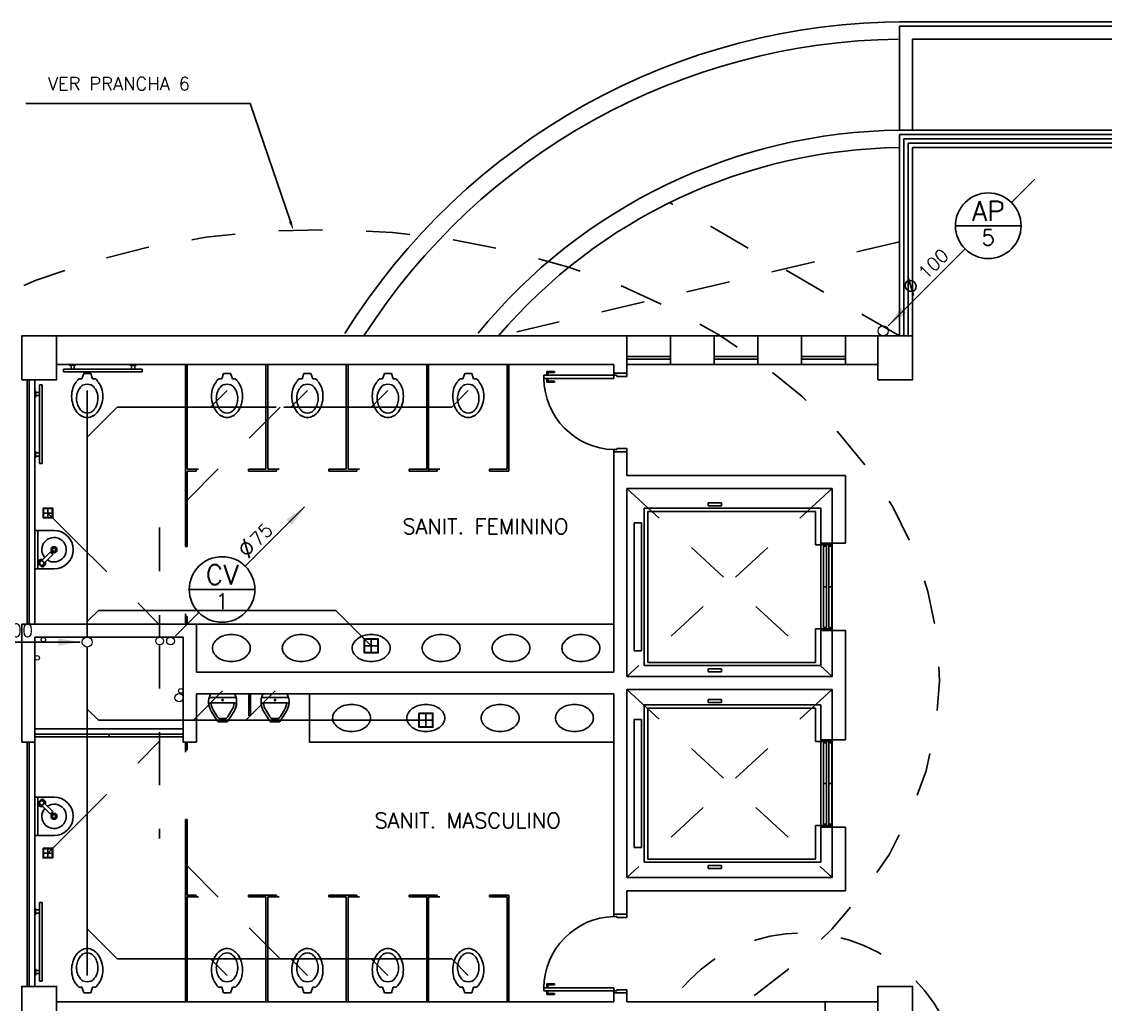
# Model space of a CAD drawing. Header units: millimetres. Extents: x -2485 to 3289, y -257 to 1952.
# Drawn here: x 18.087 to 20.567, y 36.786 to 39.034 of the extents above; entities that cross this region are included whole.
import ezdxf
from ezdxf.enums import TextEntityAlignment as Align

# ---------------------------------------------------------------- set-up
doc = ezdxf.new("R2010")
doc.units = ezdxf.units.MM
doc.header["$LTSCALE"] = 0.3
for name, pattern in [('CONTINUO', [0]), ('HIDDEN2', [0.1875, 0.125, -0.0625]), ('T-5CM', [0.1, 0.05, -0.05])]:
    doc.linetypes.add(name, pattern=pattern)
for name, color, linetype in [('IMPLANTAÇÃO ESGOTO', 2, 'Continuous'), ('PAREDE', 7, 'CONTINUO'), ('PILAR', 2, 'Continuous'), ('PROJEÇÃO', 11, 'HIDDEN2'), ('SAN', 11, 'Continuous'), ('TEX', 11, 'Continuous'), ('TEXTO', 3, 'Continuous'), ('VENTILAÇÃO', 3, 'T-5CM')]:
    doc.layers.add(name, color=color, linetype=linetype)
doc.layers.add('prumada', color=9, linetype='Continuous', lineweight=15)
doc.styles.add('ROMANS', font='romans.shx', dxfattribs={"height": 0.03})

# ---------------------------------------------------------------- blocks, each defined once
blk = doc.blocks.new('vs')
at = {"layer": 'SAN'}
for p, q in [((0.103, 0.04), (0.167, 0.061)), ((0.103, 0.04), (0.103, 0)), ((0.103, -0.04), (0.103, 0)), ((0.167, 0.061), (0.167, 0.096)), ((0.103, -0.04), (0.167, -0.061)), ((0.167, -0.096), (0.167, -0.061))]:
    blk.add_line(p, q, dxfattribs=at)
for centre, radius, start, end in [((0.314, -0.036), 0.198, 124.9644, 138.1402), ((0.338, -0.042), 0.216, 108.2402, 129.1699), ((0.367, -0.158), 0.336, 90.0033, 106.7766), ((0.367, -0.102), 0.28, 71.601, 89.9864), ((0.381, -0.094), 0.268, 55.0356, 73.8462), ((0.421, -0.036), 0.198, 30.64, 55.0356), ((0.38, 0), 0.152, 163.0933, 196.9067), ((0.351, -0.025), 0.136, 125.8349, 149.1749), ((0.373, -0.045), 0.165, 107.7554, 128.0493), ((0.395, -0.128), 0.251, 90, 106.6532), ((0.395, -0.051), 0.173, 69.9171, 89.9758), ((0.401, -0.065), 0.185, 54.1651, 73.3468), ((0.43, -0.025), 0.136, 30.8251, 54.1651), ((0.477, 0), 0.0821, 327.4372, 32.5628), ((0.482, 0), 0.126, 0, 30.64), ((0.482, 0), 0.126, 329.36, 0), ((0.314, 0.036), 0.198, 221.8598, 235.0356), ((0.351, 0.025), 0.136, 210.8251, 234.1651), ((0.373, 0.045), 0.165, 231.9507, 252.2446), ((0.395, 0.128), 0.251, 253.3468, 270), ((0.395, 0.051), 0.173, 270.0242, 290.0829), ((0.401, 0.065), 0.185, 286.6532, 305.8349), ((0.43, 0.025), 0.136, 305.8349, 329.1749), ((0.421, 0.036), 0.198, 304.9644, 329.36), ((0.338, 0.042), 0.216, 230.8301, 251.7598), ((0.367, 0.158), 0.336, 253.2234, 269.9967), ((0.367, 0.102), 0.28, 270.0136, 288.399), ((0.381, 0.094), 0.268, 286.1538, 304.9644)]:
    blk.add_arc(centre, radius, start, end, dxfattribs=at)
blk = doc.blocks.new('lv-eo')
at = {"layer": 'SAN'}
for centre, radius, start, end in [((0.349, 0.022), 0.225, 143.5673, 162.999), ((0.304, 0.055), 0.169, 119.2992, 143.5673), ((0.275, 0.106), 0.111, 90, 119.2992), ((0.275, 0.106), 0.111, 60.7008, 90), ((0.246, 0.055), 0.169, 36.4327, 60.7008), ((0.201, 0.022), 0.225, 17.001, 36.4327), ((0.42, 0), 0.3, 162.999, 180), ((0.13, 0), 0.3, 360, 17.001), ((0.42, 0), 0.3, 180, 197.001), ((0.349, -0.022), 0.225, 197.001, 216.4327), ((0.201, -0.022), 0.225, 323.5673, 342.999), ((0.13, 0), 0.3, 342.999, 0), ((0.304, -0.055), 0.169, 216.4327, 240.7008), ((0.275, -0.106), 0.111, 240.7008, 270), ((0.275, -0.106), 0.111, 270, 299.2992), ((0.246, -0.055), 0.169, 299.2992, 323.5673)]:
    blk.add_arc(centre, radius, start, end, dxfattribs=at)
blk = doc.blocks.new('mic-p')
at = {"layer": 'SAN'}
for p, q in [((0, 0.129), (0, 0)), ((0.1, 0.136), (0.1, 0)), ((0.12, 0.156), (0.135, 0.156)), ((0.198, 0.131), (0.27, 0.086)), ((0, -0.129), (0, 0)), ((0.1, -0.136), (0.1, 0)), ((0.183, 0.107), (0.256, 0.061)), ((0.28, 0.037), (0.28, 0)), ((0.28, -0.037), (0.28, 0)), ((0.32, 0.043), (0.32, 0)), ((0.32, -0.043), (0.32, 0)), ((0.183, -0.107), (0.256, -0.061)), ((0.198, -0.131), (0.27, -0.086)), ((0.12, -0.156), (0.135, -0.156))]:
    blk.add_line(p, q, dxfattribs=at)
blk.add_circle((0.07, 0), 0.0075, dxfattribs=at)
for centre, radius, start, end in [((0.015, 0.129), 0.015, 114.5959, 180), ((0.092, -0.039), 0.2, 58.14, 114.5959), ((0.12, 0.136), 0.02, 90, 180), ((0.105, 0.127), 0.005, 85.5264, 180), ((0.092, -0.039), 0.172, 58.14, 85.5264), ((0.007, -0.339), 0.472, 55.5311, 58.14), ((0.007, -0.339), 0.5, 52.0212, 58.14), ((0.265, 0.037), 0.015, 0, 55.5311), ((0.305, 0.043), 0.015, 0, 52.0212), ((0.092, 0.039), 0.172, 274.4736, 301.86), ((0.007, 0.339), 0.472, 301.86, 304.4689), ((0.007, 0.339), 0.5, 301.86, 307.9788), ((0.265, -0.037), 0.015, 304.4689, 0), ((0.305, -0.043), 0.015, 307.9788, 0), ((0.015, -0.129), 0.015, 180, 245.4041), ((0.092, 0.039), 0.2, 245.4041, 301.86), ((0.105, -0.127), 0.005, 180, 274.4736), ((0.12, -0.136), 0.02, 180, 270)]:
    blk.add_arc(centre, radius, start, end, dxfattribs=at)
blk = doc.blocks.new('n45')
at = {"layer": 'TEX'}
blk.add_line((0.2936, 0.2936), (0.347, 0.347), dxfattribs=at)
at = {"layer": 'TEX', "color": 5, "linetype": 'Continuous'}
blk.add_line((0.1655, 0.2405), (0.3155, 0.2405), dxfattribs=at)
at = {"layer": 'TEX', "color": 11}
blk.add_line((0.0115, 0.0115), (0.1875, 0.1875), dxfattribs=at)
at = {"layer": 'TEX', "color": 5, "linetype": 'Continuous'}
blk.add_circle((0.2405, 0.2405), 0.075, dxfattribs=at)
at = {"layer": 'TEX', "color": 11}
blk.add_solid([(0.0527, 0.0409), (0.0409, 0.0527), (0.0115, 0.0115)], dxfattribs=at)
at = {"layer": 'TEX', "color": 5, "style": 'ROMANS'}
blk.add_text('%%c', height=0.04, rotation=45, dxfattribs=at).set_placement((0.0649, 0.0766))
at = {"layer": 'TEX', "color": 9, "linetype": 'Continuous', "style": 'ROMANS'}
for tag, height, p in [('L', 0.045, (0.2405, 0.2518)), ('N', 0.036, (0.2405, 0.1956))]:
    blk.add_attdef(tag, text='', height=height, dxfattribs=at).set_placement(p, align=Align.CENTER)
at = {"layer": 'TEX', "color": 5, "linetype": 'Continuous', "style": 'ROMANS'}
blk.add_attdef('N', (0.0984, 0.1153), '', height=0.03, rotation=45, dxfattribs=at)
blk = doc.blocks.new('CS150')
at = {"layer": 'SAN'}
for p, q in [((-0.075, 0), (0.075, 0)), ((0, 0.075), (0, -0.075))]:
    blk.add_line(p, q, dxfattribs=at)
for points in [[(-0.08, 0.08), (-0.08, -0.08), (0.08, -0.08), (0.08, 0.08)], [(-0.075, 0.075), (-0.075, -0.075), (0.075, -0.075), (0.075, 0.075)]]:
    blk.add_lwpolyline(points, close=True, dxfattribs=at)
blk = doc.blocks.new('CS100')
at = {"layer": 'SAN'}
for p, q in [((-0.05, 0), (0.05, 0)), ((0, -0.05), (0, 0.05))]:
    blk.add_line(p, q, dxfattribs=at)
for points in [[(-0.055, 0.055), (-0.055, -0.055), (0.055, -0.055), (0.055, 0.055)], [(-0.05, 0.05), (-0.05, -0.05), (0.05, -0.05), (0.05, 0.05)]]:
    blk.add_lwpolyline(points, close=True, dxfattribs=at)
blk = doc.blocks.new('N180')
at = {"layer": 'TEX'}
blk.add_line((-0.4152, 0), (-0.4908, 0), dxfattribs=at)
at = {"layer": 'TEX', "color": 5, "linetype": 'Continuous'}
blk.add_line((-0.4152, 0), (-0.2652, 0), dxfattribs=at)
at = {"layer": 'TEX', "color": 11}
blk.add_line((-0.016, 0), (-0.2652, 0), dxfattribs=at)
blk.add_line((-0.016, 0), (-0.2652, 0), dxfattribs=at)
at = {"layer": 'TEX', "color": 5, "linetype": 'Continuous'}
blk.add_circle((-0.3402, 0), 0.075, dxfattribs=at)
blk.add_circle((-0.3402, 0), 0.075, dxfattribs=at)
at = {"layer": 'TEX', "color": 11}
blk.add_solid([(-0.066, -0.0083), (-0.066, 0.0083), (-0.016, 0)], dxfattribs=at)
blk.add_solid([(-0.066, -0.0083), (-0.066, 0.0083), (-0.016, 0)], dxfattribs=at)
at = {"layer": 'TEX', "color": 5, "style": 'ROMANS'}
blk.add_text('%%c', height=0.04, dxfattribs=at).set_placement((-0.2518, 0.0083))
at = {"layer": 'TEX', "color": 9, "linetype": 'Continuous', "style": 'ROMANS'}
for tag, height, p in [('L', 0.045, (-0.3402, 0.0113)), ('N', 0.036, (-0.3402, -0.0449))]:
    blk.add_attdef(tag, text='', height=height, dxfattribs=at).set_placement(p, align=Align.CENTER)
at = {"layer": 'TEX', "color": 5, "linetype": 'Continuous', "style": 'ROMANS'}
blk.add_attdef('N', (-0.2006, 0.012), '', height=0.03, dxfattribs=at)
blk = doc.blocks.new('V45')
at = {"layer": 'TEX', "color": 11}
for p, q in [((0.171, 0.171), (0.3069, 0.3069)), ((0.0115, 0.0115), (0.0649, 0.0649))]:
    blk.add_line(p, q, dxfattribs=at)
at = {"layer": 'TEX', "color": 5, "linetype": 'Continuous'}
blk.add_line((0.1929, 0.1179), (0.0429, 0.1179), dxfattribs=at)
blk.add_circle((0.1179, 0.1179), 0.075, dxfattribs=at)
at = {"layer": 'TEX', "color": 11}
blk.add_solid([(0.2656, 0.2774), (0.2774, 0.2656), (0.3069, 0.3069)], dxfattribs=at)
at = {"layer": 'TEX', "color": 5, "style": 'ROMANS'}
blk.add_text('%%c', height=0.04, rotation=45, dxfattribs=at).set_placement((0.1761, 0.1855))
at = {"layer": 'TEX', "color": 5, "linetype": 'Continuous', "style": 'ROMANS'}
blk.add_attdef('N', (0.2001, 0.2147), '', height=0.03, rotation=45, dxfattribs=at)
at = {"layer": 'TEX', "color": 9, "linetype": 'Continuous', "style": 'ROMANS'}
for tag, height, p in [('L', 0.045, (0.1179, 0.1292)), ('N', 0.036, (0.1179, 0.073))]:
    blk.add_attdef(tag, text='', height=height, dxfattribs=at).set_placement(p, align=Align.CENTER)

msp = doc.modelspace()

# ---------------------------------------------------------------- linework, layer by layer
at = {"layer": 'IMPLANTAÇÃO ESGOTO'}
for p, q in [((18.237365, 37.626301), (18.237365, 38.190301)), ((18.557365, 38.190301), (18.519464, 38.1524)), ((18.741365, 38.190301), (18.703464, 38.1524)), ((18.925365, 38.190301), (18.887464, 38.1524)), ((19.109365, 38.190301), (19.071464, 38.1524)), ((18.306205, 38.1524), (18.237365, 38.083561)), ((18.670045, 38.1524), (18.306205, 38.1524)), ((19.071464, 38.1524), (18.687324, 38.1524)), ((18.147365, 37.910301), (18.237365, 37.820301)), ((18.237365, 37.661755), (18.262911, 37.687301)), ((18.262911, 37.687301), (18.806234, 37.687301)), ((18.887234, 37.606301), (18.806234, 37.687301)), ((18.237365, 36.852301), (18.237365, 37.603661)), ((18.480424, 37.436301), (18.547234, 37.503111)), ((18.600424, 37.436301), (18.667234, 37.503111)), ((18.237365, 37.461847), (18.262911, 37.436301)), ((18.262911, 37.436301), (19.012365, 37.436301)), ((18.147365, 37.132301), (18.237365, 37.222301)), ((18.306205, 36.890202), (18.237365, 36.959042)), ((18.670045, 36.890202), (18.306205, 36.890202)), ((18.557365, 36.852301), (18.519464, 36.890202)), ((19.071464, 36.890202), (18.670045, 36.890202)), ((18.741365, 36.852301), (18.703464, 36.890202)), ((18.925365, 36.852301), (18.887464, 36.890202)), ((19.109365, 36.852301), (19.071464, 36.890202))]:
    msp.add_line(p, q, dxfattribs=at)
at = {"layer": 'PAREDE'}
for p, q in [((22.055365, 39.034301), (20.096365, 39.034301)), ((22.055365, 39.024301), (20.096365, 39.024301)), ((20.096365, 38.786211), (20.096365, 39.024301)), ((22.055365, 38.994301), (20.126365, 38.994193)), ((20.126365, 38.786211), (20.126365, 38.994193)), ((20.096246, 38.786211), (22.055365, 38.786211)), ((22.055365, 38.776301), (20.096365, 38.776301)), ((20.096365, 38.315301), (20.096365, 38.776301)), ((22.055365, 38.766301), (20.106365, 38.766301)), ((20.106365, 38.315301), (20.106365, 38.766301)), ((22.055365, 38.756301), (20.116365, 38.756301)), ((20.116365, 38.315301), (20.116365, 38.756301)), ((22.055365, 38.746301), (20.126365, 38.746301)), ((20.126365, 38.315301), (20.126365, 38.746301)), ((18.167365, 38.315301), (19.472365, 38.315301)), ((19.472365, 38.250301), (19.472365, 38.315301)), ((19.572365, 38.315301), (19.472365, 38.315301)), ((19.572365, 38.250301), (19.572365, 38.315301)), ((19.572365, 38.315301), (19.672365, 38.315301)), ((19.672365, 38.250301), (19.672365, 38.315301)), ((19.772365, 38.315301), (19.672365, 38.315301)), ((19.772365, 38.315301), (19.872365, 38.315301)), ((19.772365, 38.250301), (19.772365, 38.315301)), ((19.872365, 38.315301), (19.972365, 38.315301)), ((19.872365, 38.250301), (19.872365, 38.315301)), ((19.972365, 38.315301), (19.872365, 38.315301)), ((19.972365, 38.250301), (19.972365, 38.315301)), ((19.972365, 38.315301), (20.046365, 38.315301)), ((19.572365, 38.268301), (19.472365, 38.268301)), ((19.772365, 38.268301), (19.672365, 38.268301)), ((19.972365, 38.268301), (19.872365, 38.268301)), ((19.202365, 38.250301), (18.167365, 38.250301)), ((18.196428, 38.248656), (18.21161, 38.248656)), ((18.196428, 38.248656), (18.21161, 38.248656)), ((18.200319, 38.239667), (18.200319, 38.248656)), ((18.200319, 38.239667), (18.200319, 38.248656)), ((18.207719, 38.239667), (18.207719, 38.248656)), ((18.207719, 38.239667), (18.207719, 38.248656)), ((18.335028, 38.250255), (18.35021, 38.250255)), ((18.335028, 38.250255), (18.35021, 38.250255)), ((18.35021, 38.248656), (18.335028, 38.248656)), ((18.35021, 38.248656), (18.335028, 38.248656)), ((18.338919, 38.239667), (18.338919, 38.248656)), ((18.338919, 38.239667), (18.338919, 38.248656)), ((18.346319, 38.239667), (18.346319, 38.248656)), ((18.346319, 38.239667), (18.346319, 38.248656)), ((19.442365, 38.250301), (18.390365, 38.250301)), ((19.442365, 38.250301), (19.372365, 38.250301)), ((19.442365, 38.230301), (19.442365, 38.250301)), ((19.572365, 38.262301), (19.472365, 38.262301)), ((19.572365, 38.250301), (19.472365, 38.250301)), ((19.472365, 38.230301), (19.472365, 38.250301)), ((19.672365, 38.250301), (19.572365, 38.250301)), ((19.672365, 38.250301), (19.572365, 38.250301)), ((19.772365, 38.262301), (19.672365, 38.262301)), ((19.772365, 38.250301), (19.672365, 38.250301)), ((19.872365, 38.250301), (19.772365, 38.250301)), ((19.972365, 38.262301), (19.872365, 38.262301)), ((19.972365, 38.250301), (19.872365, 38.250301)), ((20.046365, 38.250301), (19.972365, 38.250301)), ((18.183319, 38.239667), (18.363319, 38.239667)), ((18.183319, 38.233375), (18.183319, 38.239667)), ((18.183319, 38.239667), (18.363319, 38.239667)), ((18.183319, 38.233375), (18.183319, 38.239667)), ((18.183319, 38.233375), (18.363319, 38.233375)), ((18.183319, 38.233375), (18.363319, 38.233375)), ((18.363319, 38.233375), (18.363319, 38.239667)), ((18.363319, 38.233375), (18.363319, 38.239667)), ((19.442365, 38.225301), (19.282365, 38.225301)), ((19.282365, 38.218301), (19.282365, 38.225301)), ((19.282365, 38.218301), (19.442365, 38.218301)), ((19.288947, 38.225301), (19.288947, 38.234051)), ((19.288947, 38.234051), (19.306447, 38.234051)), ((19.288947, 38.218301), (19.288947, 38.209551)), ((19.306447, 38.231864), (19.291747, 38.231864)), ((19.291747, 38.231864), (19.291747, 38.225301)), ((19.291747, 38.211739), (19.291747, 38.218301)), ((19.306447, 38.234051), (19.306447, 38.231864)), ((19.442365, 38.230301), (19.472365, 38.230301)), ((19.442365, 38.230301), (19.442365, 38.225301)), ((19.442365, 38.218301), (19.442365, 38.225301)), ((19.442365, 38.225301), (19.449365, 38.225301)), ((19.449365, 38.225301), (19.449365, 38.222801)), ((19.449365, 38.222801), (19.472365, 38.222801)), ((19.472365, 38.230301), (19.472365, 38.222801)), ((18.099872, 38.215301), (18.099872, 37.656301)), ((18.104858, 37.656301), (18.104858, 38.215301)), ((18.117365, 38.215301), (18.117365, 37.656301)), ((18.127952, 38.023174), (18.127952, 38.203174)), ((18.134245, 38.203174), (18.127952, 38.203174)), ((18.127952, 38.023174), (18.127952, 38.203174)), ((18.134245, 38.203174), (18.127952, 38.203174)), ((18.134245, 38.023174), (18.134245, 38.203174)), ((18.134245, 38.023174), (18.134245, 38.203174)), ((19.288947, 38.209551), (19.306447, 38.209551)), ((19.306447, 38.211739), (19.291747, 38.211739)), ((19.306447, 38.209551), (19.306447, 38.211739)), ((18.118963, 38.190065), (18.118963, 38.174883)), ((18.118963, 38.190065), (18.118963, 38.174883)), ((18.127952, 38.186174), (18.118963, 38.186174)), ((18.127952, 38.186174), (18.118963, 38.186174)), ((18.127952, 38.178774), (18.118963, 38.178774)), ((18.127952, 38.178774), (18.118963, 38.178774)), ((18.118963, 38.036283), (18.118963, 38.051465)), ((18.118963, 38.036283), (18.118963, 38.051465)), ((18.127952, 38.047574), (18.118963, 38.047574)), ((18.127952, 38.047574), (18.118963, 38.047574)), ((19.442365, 38.050301), (19.442365, 38.055301)), ((19.442365, 38.055301), (19.449365, 38.055301)), ((19.442365, 37.546301), (19.442365, 38.050301)), ((19.442365, 38.050301), (19.472365, 38.050301)), ((19.449365, 38.055301), (19.449365, 38.057801)), ((19.449365, 38.057801), (19.472365, 38.057801)), ((19.472365, 38.057801), (19.472365, 38.050301)), ((19.472365, 37.996301), (19.472365, 38.050301)), ((18.127952, 38.040174), (18.118963, 38.040174)), ((18.127952, 38.040174), (18.118963, 38.040174)), ((18.134245, 38.023174), (18.127952, 38.023174)), ((18.134245, 38.023174), (18.127952, 38.023174)), ((19.472365, 37.996301), (19.972365, 37.996301)), ((19.972365, 37.841301), (19.972365, 37.996301)), ((19.472365, 37.536301), (19.472365, 37.966301)), ((19.472365, 37.966301), (19.942365, 37.966301)), ((19.942365, 37.536301), (19.942365, 37.966301)), ((19.511668, 37.921095), (19.511668, 37.561507)), ((19.916042, 37.921095), (19.511668, 37.921095)), ((19.6585, 37.93344), (19.6585, 37.926849)), ((19.688759, 37.93344), (19.6585, 37.93344)), ((19.6585, 37.926849), (19.688759, 37.926849)), ((19.688759, 37.926849), (19.688759, 37.93344)), ((19.916042, 37.561507), (19.916042, 37.921095)), ((19.904062, 37.913882), (19.520443, 37.913882)), ((19.520443, 37.913882), (19.520443, 37.568236)), ((19.904062, 37.837242), (19.904062, 37.913882)), ((19.489189, 37.887646), (19.489189, 37.594956)), ((19.505832, 37.887646), (19.489189, 37.887646)), ((19.505832, 37.594956), (19.505832, 37.887646)), ((19.942365, 37.837242), (19.904062, 37.837242)), ((19.916042, 37.841301), (19.942365, 37.841301)), ((19.922351, 37.648157), (19.922351, 37.834445)), ((19.928956, 37.834445), (19.922351, 37.834445)), ((19.928956, 37.834445), (19.928956, 37.648157)), ((19.934379, 37.841301), (19.934379, 37.641301)), ((19.934536, 37.834445), (19.934536, 37.648157)), ((19.934536, 37.834445), (19.94114, 37.834445)), ((19.94114, 37.648157), (19.94114, 37.834445)), ((19.942365, 37.841301), (19.942365, 37.838592)), ((19.942365, 37.841301), (19.972365, 37.841301)), ((19.942365, 37.841301), (19.942365, 37.641301)), ((19.928956, 37.741301), (19.922351, 37.741301)), ((19.934536, 37.741301), (19.94114, 37.741301)), ((18.087365, 37.386301), (18.087365, 37.656301)), ((18.487234, 37.656301), (18.087365, 37.656301)), ((18.487234, 37.656301), (18.487234, 37.546301)), ((19.928956, 37.648157), (19.922351, 37.648157)), ((19.934536, 37.648157), (19.94114, 37.648157)), ((19.942365, 37.641301), (19.942365, 37.646711)), ((18.117365, 37.386301), (18.117365, 37.626301)), ((18.457234, 37.626301), (18.117365, 37.626301)), ((18.457234, 37.626301), (18.457234, 37.386301)), ((19.942365, 37.645361), (19.904062, 37.645361)), ((19.904062, 37.645361), (19.904062, 37.568097)), ((19.916042, 37.641301), (19.942365, 37.641301)), ((19.942365, 37.641301), (19.972365, 37.641301)), ((19.972365, 37.391301), (19.972365, 37.641301)), ((19.489189, 37.594956), (19.505832, 37.594956)), ((19.511668, 37.561507), (19.916042, 37.561507)), ((19.520443, 37.568097), (19.904062, 37.568097)), ((19.6585, 37.553645), (19.6585, 37.547055)), ((19.688759, 37.553645), (19.6585, 37.553645)), ((19.688759, 37.547055), (19.688759, 37.553645)), ((18.487234, 37.546301), (19.442365, 37.546301)), ((19.472365, 37.536301), (19.942865, 37.536301)), ((19.6585, 37.547055), (19.688759, 37.547055)), ((19.472365, 37.506301), (19.942365, 37.506301)), ((19.472365, 37.506301), (19.472365, 37.076301)), ((19.942365, 37.076301), (19.942365, 37.506301)), ((18.487234, 37.496301), (19.442365, 37.496301)), ((18.487234, 37.451301), (18.487234, 37.496301)), ((18.487234, 37.386301), (18.487234, 37.496301)), ((18.765144, 37.496301), (18.760144, 37.496301)), ((19.442365, 37.496301), (19.442365, 36.992301)), ((19.6585, 37.48344), (19.6585, 37.476849)), ((19.688759, 37.48344), (19.6585, 37.48344)), ((19.6585, 37.476849), (19.688759, 37.476849)), ((19.688759, 37.476849), (19.688759, 37.48344)), ((19.511668, 37.471095), (19.511668, 37.111507)), ((19.916042, 37.471095), (19.511668, 37.471095)), ((19.904062, 37.463882), (19.520443, 37.463882)), ((19.520443, 37.463882), (19.520443, 37.118236)), ((19.904062, 37.387242), (19.904062, 37.463882)), ((19.916042, 37.111507), (19.916042, 37.471095)), ((19.489189, 37.437646), (19.489189, 37.144956)), ((19.505832, 37.437646), (19.489189, 37.437646)), ((19.505832, 37.144956), (19.505832, 37.437646)), ((18.457234, 37.416301), (18.117365, 37.416301)), ((18.457234, 37.404301), (18.117365, 37.404301)), ((18.117365, 37.404301), (18.287299, 37.404301)), ((18.117365, 37.398301), (18.117365, 37.404301)), ((18.287299, 37.404301), (18.457234, 37.404301)), ((18.287299, 37.398301), (18.287299, 37.404301)), ((18.287299, 37.404301), (18.287299, 37.398301)), ((18.457234, 37.404301), (18.457234, 37.398301)), ((18.117365, 37.386301), (18.087365, 37.386301)), ((18.099872, 36.827301), (18.099872, 37.386301)), ((18.104858, 37.386301), (18.104858, 36.827301)), ((18.457234, 37.398301), (18.117365, 37.398301)), ((18.287299, 37.398301), (18.117365, 37.398301)), ((18.117365, 36.827301), (18.117365, 37.386301)), ((18.457234, 37.398301), (18.287299, 37.398301)), ((18.487234, 37.386301), (18.457234, 37.386301)), ((19.942365, 37.387242), (19.904062, 37.387242)), ((19.916042, 37.391301), (19.942365, 37.391301)), ((19.922351, 37.198157), (19.922351, 37.384445)), ((19.928956, 37.384445), (19.922351, 37.384445)), ((19.928956, 37.384445), (19.928956, 37.198157)), ((19.934379, 37.391301), (19.934379, 37.191301)), ((19.934536, 37.384445), (19.934536, 37.198157)), ((19.934536, 37.384445), (19.94114, 37.384445)), ((19.94114, 37.198157), (19.94114, 37.384445)), ((19.942365, 37.391301), (19.942365, 37.388592)), ((19.942365, 37.391301), (19.972365, 37.391301)), ((19.942365, 37.391301), (19.942365, 37.191301)), ((18.117365, 37.184301), (18.117365, 37.355926)), ((19.928956, 37.291301), (19.922351, 37.291301)), ((19.934536, 37.291301), (19.94114, 37.291301)), ((19.942365, 37.195361), (19.904062, 37.195361)), ((19.904062, 37.195361), (19.904062, 37.11872)), ((19.916042, 37.191301), (19.942365, 37.191301)), ((19.928956, 37.198157), (19.922351, 37.198157)), ((19.934536, 37.198157), (19.94114, 37.198157)), ((19.942365, 37.191301), (19.942365, 37.196711)), ((19.942365, 37.191301), (19.972365, 37.191301)), ((19.972365, 37.191301), (19.972365, 37.046301)), ((19.489189, 37.144956), (19.505832, 37.144956)), ((19.511668, 37.111507), (19.916042, 37.111507)), ((19.520443, 37.118097), (19.904062, 37.118097)), ((19.6585, 37.103645), (19.6585, 37.097055)), ((19.688759, 37.103645), (19.6585, 37.103645)), ((19.688759, 37.097055), (19.688759, 37.103645)), ((19.472365, 37.076301), (19.942365, 37.076301)), ((19.6585, 37.097055), (19.688759, 37.097055)), ((19.472365, 37.046301), (19.972365, 37.046301)), ((19.472365, 37.046301), (19.472365, 36.992301)), ((18.118963, 37.00632), (18.118963, 36.991138)), ((18.118963, 37.00632), (18.118963, 36.991138)), ((18.118963, 37.00632), (18.118963, 36.991138)), ((18.118963, 37.00632), (18.118963, 36.991138)), ((18.118963, 37.00632), (18.118963, 36.991138)), ((18.127952, 37.002429), (18.118963, 37.002429)), ((18.127952, 37.002429), (18.118963, 37.002429)), ((18.134245, 37.019429), (18.127952, 37.019429)), ((18.127952, 37.019429), (18.127952, 36.839429)), ((18.134245, 37.019429), (18.127952, 37.019429)), ((18.134245, 37.019429), (18.134245, 36.839429)), ((18.127952, 36.995029), (18.118963, 36.995029)), ((18.127952, 36.995029), (18.118963, 36.995029)), ((19.442365, 36.992301), (19.472365, 36.992301)), ((19.442365, 36.992301), (19.442365, 36.987301)), ((19.442365, 36.987301), (19.449365, 36.987301)), ((19.449365, 36.987301), (19.449365, 36.984801)), ((19.449365, 36.984801), (19.472365, 36.984801)), ((19.472365, 36.984801), (19.472365, 36.992301)), ((18.118963, 36.852538), (18.118963, 36.86772)), ((18.118963, 36.852538), (18.118963, 36.86772)), ((18.118963, 36.852538), (18.118963, 36.86772)), ((18.127952, 36.863829), (18.118963, 36.863829)), ((18.127952, 36.863829), (18.118963, 36.863829)), ((18.127952, 36.856429), (18.118963, 36.856429)), ((18.127952, 36.856429), (18.118963, 36.856429)), ((18.134245, 36.839429), (18.127952, 36.839429)), ((18.134245, 36.839429), (18.127952, 36.839429)), ((19.288947, 36.824301), (19.288947, 36.833051)), ((19.288947, 36.833051), (19.306447, 36.833051)), ((19.306447, 36.830864), (19.291747, 36.830864)), ((19.291747, 36.830864), (19.291747, 36.824301)), ((19.306447, 36.833051), (19.306447, 36.830864)), ((19.282365, 36.824301), (19.442365, 36.824301)), ((19.282365, 36.824301), (19.282365, 36.817301)), ((19.442365, 36.817301), (19.282365, 36.817301)), ((19.288947, 36.817301), (19.288947, 36.808551)), ((19.288947, 36.808551), (19.306447, 36.808551)), ((19.291747, 36.810739), (19.291747, 36.817301)), ((19.306447, 36.810739), (19.291747, 36.810739)), ((19.306447, 36.808551), (19.306447, 36.810739)), ((19.442365, 36.824301), (19.442365, 36.817301)), ((19.442365, 36.812301), (19.442365, 36.817301)), ((19.442365, 36.817301), (19.449365, 36.817301)), ((19.442365, 36.812301), (19.442365, 36.792301)), ((19.442365, 36.812301), (19.472365, 36.812301)), ((19.449365, 36.817301), (19.449365, 36.819801)), ((19.449365, 36.819801), (19.472365, 36.819801)), ((19.472365, 36.812301), (19.472365, 36.819801)), ((19.472365, 36.812301), (19.472365, 36.792301)), ((18.167365, 36.792301), (19.442365, 36.792301)), ((18.415365, 36.792301), (19.442365, 36.792301)), ((18.415365, 36.792301), (19.442365, 36.792301)), ((19.472365, 36.792301), (19.926365, 36.792301)), ((19.472365, 36.792301), (19.798365, 36.792301)), ((19.472365, 36.792301), (19.630365, 36.792301)), ((19.926365, 36.792301), (20.046365, 36.792301)), ((19.926365, 36.792301), (20.046365, 36.792301)), ((19.926365, 36.792301), (19.926365, 36.762301))]:
    msp.add_line(p, q, dxfattribs=at)
for centre, radius, start, end in [((20.111365, 37.521301), 1.513, 90, 148.110902), ((20.111365, 37.521301), 1.473, 90.701599, 147.381962), ((20.111365, 37.521301), 1.265, 90.684826, 140.752664), ((20.111365, 37.521301), 1.225, 90.684826, 139.596737), ((18.202093, 38.249456), 0.005721, 171.971471, 188.028529), ((18.202093, 38.249456), 0.005721, 171.971471, 188.028529), ((18.340693, 38.249456), 0.005721, 171.971471, 188.028529), ((18.340693, 38.249456), 0.005721, 171.971471, 188.028529), ((18.344545, 38.249456), 0.005721, 351.971471, 8.028529), ((18.344545, 38.249456), 0.005721, 351.971471, 8.028529), ((19.447461, 38.220331), 0.165108, 180.704342, 268.231371), ((18.118164, 38.1844), 0.005721, 81.971471, 98.028529), ((18.118164, 38.1844), 0.005721, 81.971471, 98.028529), ((18.118164, 38.180548), 0.005721, 261.971471, 278.028529), ((18.118164, 38.0458), 0.005721, 81.971471, 98.028529), ((18.118164, 38.0458), 0.005721, 81.971471, 98.028529), ((18.118164, 38.041948), 0.005721, 261.971471, 278.028529), ((18.118164, 38.041948), 0.005721, 261.971471, 278.028529), ((18.118164, 37.000655), 0.005721, 81.971471, 98.028529), ((18.118164, 37.000655), 0.005721, 81.971471, 98.028529), ((18.118164, 37.000655), 0.005721, 81.971471, 98.028529), ((18.118164, 37.000655), 0.005721, 81.971471, 98.028529), ((18.118164, 37.000655), 0.005721, 81.971471, 98.028529), ((18.118164, 37.000655), 0.005721, 81.971471, 98.028529), ((18.118164, 36.996803), 0.005721, 261.971471, 278.028529), ((18.118164, 36.996803), 0.005721, 261.971471, 278.028529), ((18.118164, 36.996803), 0.005721, 261.971471, 278.028529), ((18.118164, 36.996803), 0.005721, 261.971471, 278.028529), ((18.118164, 36.996803), 0.005721, 261.971471, 278.028529), ((19.447461, 36.822272), 0.165108, 91.768629, 179.295658), ((18.118164, 36.862055), 0.005721, 81.971471, 98.028529), ((18.118164, 36.862055), 0.005721, 81.971471, 98.028529), ((18.118164, 36.862055), 0.005721, 81.971471, 98.028529), ((18.118164, 36.858203), 0.005721, 261.971471, 278.028529), ((18.118164, 36.858203), 0.005721, 261.971471, 278.028529), ((18.118164, 36.858203), 0.005721, 261.971471, 278.028529), ((18.118164, 36.858203), 0.005721, 261.971471, 278.028529), ((18.118164, 36.858203), 0.005721, 261.971471, 278.028529), ((18.118164, 36.858203), 0.005721, 261.971471, 278.028529)]:
    msp.add_arc(centre, radius, start, end, dxfattribs=at)
at = {"layer": 'PILAR'}
for points in [[(18.087365, 38.215301), (18.167365, 38.215301), (18.167365, 38.315301), (18.087365, 38.315301)], [(18.087365, 38.215301), (18.167365, 38.215301), (18.167365, 38.315301), (18.087365, 38.315301)], [(20.046365, 38.215301), (20.126365, 38.215301), (20.126365, 38.315301), (20.046365, 38.315301)], [(18.087365, 36.727301), (18.167365, 36.727301), (18.167365, 36.827301), (18.087365, 36.827301)], [(20.046365, 36.727301), (20.126365, 36.727301), (20.126365, 36.827301), (20.046365, 36.827301)]]:
    msp.add_lwpolyline(points, close=True, dxfattribs=at)
at = {"layer": 'PROJEÇÃO'}
for p, q in [((20.096365, 38.315301), (19.570374, 38.620371)), ((20.096365, 38.530801), (19.178526, 38.315301)), ((20.096365, 38.530801), (19.178526, 38.315301)), ((19.942365, 37.966301), (19.472365, 37.536301)), ((19.472365, 37.966301), (19.942365, 37.536301)), ((19.942365, 37.506301), (19.472365, 37.076301)), ((19.472365, 37.506301), (19.942365, 37.076301)), ((18.516467, 37.488511), (18.578001, 37.488511)), ((18.636467, 37.488511), (18.698001, 37.488511))]:
    msp.add_line(p, q, dxfattribs=at)
msp.add_circle((19.873593, 36.586633), 0.363065, dxfattribs=at)
msp.add_ellipse((18.781587, 37.540165), major_axis=(-1.406369, 0.014718), ratio=0.72433061, dxfattribs=at)
at = {"layer": 'prumada'}
msp.add_circle((20.058957, 38.326971), 0.01148, dxfattribs=at)
at = {"layer": 'prumada', "linetype": 'CONTINUO'}
for centre, radius in [((18.136813, 37.620647), 0.0052), ((18.237365, 37.614981), 0.01132), ((18.403088, 37.61747), 0.00883), ((18.428088, 37.617471), 0.00883), ((18.122829, 37.578873), 0.0052), ((18.451528, 37.503301), 0.0052), ((18.447597, 37.487758), 0.0095)]:
    msp.add_circle(centre, radius, dxfattribs=at)
at = {"layer": 'SAN', "linetype": 'CONTINUO'}
for p, q in [((18.462365, 38.250301), (18.462365, 38.010301)), ((18.462365, 38.250301), (18.462365, 37.833666)), ((18.462365, 38.250301), (18.462365, 38.010301)), ((18.466365, 38.250301), (18.466365, 38.010301)), ((18.466365, 38.250301), (18.466365, 38.010301)), ((18.646365, 38.250301), (18.646365, 38.010301)), ((18.646365, 38.250301), (18.646365, 38.010301)), ((18.650365, 38.250301), (18.650365, 38.010301)), ((18.650365, 38.250301), (18.650365, 38.010301)), ((18.830365, 38.250301), (18.830365, 38.010301)), ((18.830365, 38.250301), (18.830365, 38.010301)), ((18.834365, 38.250301), (18.834365, 38.010301)), ((18.834365, 38.250301), (18.834365, 38.010301)), ((19.014365, 38.010301), (19.014365, 38.250301)), ((19.014365, 38.250301), (19.014365, 38.010301)), ((19.014365, 38.010301), (19.014365, 38.250301)), ((19.014365, 38.250301), (19.014365, 38.010301)), ((19.014365, 38.250301), (19.014365, 38.010301)), ((19.014365, 38.250301), (19.014365, 38.010301)), ((19.018365, 38.006301), (19.018365, 38.250301)), ((19.018365, 38.006301), (19.018365, 38.250301)), ((19.018365, 38.250301), (19.018365, 38.010301)), ((19.018365, 38.250301), (19.018365, 38.010301)), ((19.198365, 38.250301), (19.198365, 38.010301)), ((19.198365, 38.250301), (19.198365, 38.010301)), ((19.202365, 38.250301), (19.202365, 38.010301)), ((19.202365, 38.250301), (19.202365, 38.006301)), ((18.466365, 38.026301), (18.466365, 38.010301)), ((18.466365, 38.026301), (18.466365, 38.010301)), ((18.466365, 38.010301), (18.492365, 38.010301)), ((18.486365, 38.010301), (18.466365, 38.010301)), ((18.466365, 38.010301), (18.492365, 38.010301)), ((18.486365, 38.010301), (18.466365, 38.010301)), ((18.466365, 38.006301), (18.486365, 38.006301)), ((18.466365, 38.006301), (18.486365, 38.006301)), ((18.466365, 38.006301), (18.466365, 37.833666)), ((18.486365, 38.010301), (18.486365, 38.006301)), ((18.486365, 38.010301), (18.486365, 38.006301)), ((18.492365, 38.010301), (18.486365, 38.010301)), ((18.492365, 38.010301), (18.486365, 38.010301)), ((18.606365, 38.010301), (18.606365, 38.006301)), ((18.646365, 38.010301), (18.606365, 38.010301)), ((18.606365, 38.010301), (18.606365, 38.006301)), ((18.646365, 38.010301), (18.606365, 38.010301)), ((18.606365, 38.006301), (18.650365, 38.006301)), ((18.606365, 38.006301), (18.650365, 38.006301)), ((18.647365, 38.006301), (18.670365, 38.006301)), ((18.647365, 38.006301), (18.670365, 38.006301)), ((18.650365, 38.010301), (18.676365, 38.010301)), ((18.670365, 38.010301), (18.650365, 38.010301)), ((18.650365, 38.010301), (18.676365, 38.010301)), ((18.670365, 38.010301), (18.650365, 38.010301)), ((18.670365, 38.010301), (18.670365, 38.006301)), ((18.670365, 38.010301), (18.670365, 38.006301)), ((18.676365, 38.010301), (18.670365, 38.010301)), ((18.676365, 38.010301), (18.670365, 38.010301)), ((18.790365, 38.010301), (18.790365, 38.006301)), ((18.830365, 38.010301), (18.790365, 38.010301)), ((18.790365, 38.010301), (18.790365, 38.006301)), ((18.830365, 38.010301), (18.790365, 38.010301)), ((18.790365, 38.006301), (18.834365, 38.006301)), ((18.790365, 38.006301), (18.834365, 38.006301)), ((18.831365, 38.006301), (18.854365, 38.006301)), ((18.831365, 38.006301), (18.854365, 38.006301)), ((18.834365, 38.010301), (18.860365, 38.010301)), ((18.854365, 38.010301), (18.834365, 38.010301)), ((18.834365, 38.010301), (18.860365, 38.010301)), ((18.854365, 38.010301), (18.834365, 38.010301)), ((18.854365, 38.010301), (18.854365, 38.006301)), ((18.854365, 38.010301), (18.854365, 38.006301)), ((18.860365, 38.010301), (18.854365, 38.010301)), ((18.860365, 38.010301), (18.854365, 38.010301)), ((18.974365, 38.010301), (19.014365, 38.010301)), ((18.974365, 38.010301), (18.974365, 38.006301)), ((19.014365, 38.010301), (18.974365, 38.010301)), ((18.974365, 38.010301), (19.014365, 38.010301)), ((18.974365, 38.010301), (18.974365, 38.006301)), ((19.014365, 38.010301), (18.974365, 38.010301)), ((18.974365, 38.006301), (19.018365, 38.006301)), ((18.974365, 38.006301), (19.018365, 38.006301)), ((19.018365, 38.010301), (19.044365, 38.010301)), ((19.038365, 38.010301), (19.018365, 38.010301)), ((19.018365, 38.010301), (19.044365, 38.010301)), ((19.038365, 38.010301), (19.018365, 38.010301)), ((19.018365, 38.006301), (19.038365, 38.006301)), ((19.018365, 38.006301), (19.038365, 38.006301)), ((19.038365, 38.010301), (19.038365, 38.006301)), ((19.038365, 38.010301), (19.038365, 38.006301)), ((19.044365, 38.010301), (19.038365, 38.010301)), ((19.044365, 38.010301), (19.038365, 38.010301)), ((19.158365, 38.010301), (19.158365, 38.006301)), ((19.198365, 38.010301), (19.158365, 38.010301)), ((19.158365, 38.010301), (19.158365, 38.006301)), ((19.198365, 38.010301), (19.158365, 38.010301)), ((19.158365, 38.006301), (19.202365, 38.006301)), ((19.158365, 38.006301), (19.202365, 38.006301)), ((18.161365, 37.870301), (18.117365, 37.870301)), ((18.161365, 37.870301), (18.117365, 37.870301)), ((18.462362, 37.833666), (18.466365, 37.833666)), ((18.12461, 37.796201), (18.124097, 37.795688)), ((18.12461, 37.796201), (18.124097, 37.795688)), ((18.124097, 37.795688), (18.133431, 37.786354)), ((18.124097, 37.795688), (18.133431, 37.786354)), ((18.133402, 37.801364), (18.151944, 37.819906)), ((18.133402, 37.801364), (18.151944, 37.819906)), ((18.139116, 37.795785), (18.157673, 37.814342)), ((18.139116, 37.795785), (18.157673, 37.814342)), ((18.161365, 37.782301), (18.117365, 37.782301)), ((18.161365, 37.782301), (18.117365, 37.782301)), ((18.128177, 37.793094), (18.130837, 37.790434)), ((18.128177, 37.793094), (18.130837, 37.790434)), ((18.133944, 37.786867), (18.133431, 37.786354)), ((18.133944, 37.786867), (18.133431, 37.786354)), ((18.462362, 37.679749), (18.462362, 37.673749)), ((18.462362, 37.679749), (18.462362, 37.673749)), ((18.462362, 37.673749), (18.462362, 37.656301)), ((18.462362, 37.673749), (18.466365, 37.673749)), ((18.466365, 37.673749), (18.466365, 37.656301)), ((18.487234, 37.656301), (19.442365, 37.656301)), ((18.607234, 37.446301), (18.607234, 37.496301)), ((18.611234, 37.446301), (18.611234, 37.496301)), ((18.746365, 37.386301), (18.746365, 37.496301)), ((18.462362, 37.368853), (18.462362, 37.386301)), ((18.466365, 37.368853), (18.466365, 37.386301)), ((18.750365, 37.386301), (18.746365, 37.386301)), ((18.750365, 37.386301), (19.442365, 37.386301)), ((18.462362, 37.362853), (18.462362, 37.368853)), ((18.462362, 37.362853), (18.462362, 37.368853)), ((18.462362, 37.368853), (18.466365, 37.368853)), ((18.161365, 37.260301), (18.117365, 37.260301)), ((18.161365, 37.260301), (18.117365, 37.260301)), ((18.124097, 37.246914), (18.133431, 37.256248)), ((18.124097, 37.246914), (18.133431, 37.256248)), ((18.128177, 37.249508), (18.130837, 37.252169)), ((18.128177, 37.249508), (18.130837, 37.252169)), ((18.133944, 37.255735), (18.133431, 37.256248)), ((18.133944, 37.255735), (18.133431, 37.256248)), ((18.12461, 37.246402), (18.124097, 37.246914)), ((18.12461, 37.246402), (18.124097, 37.246914)), ((18.133402, 37.241238), (18.151944, 37.222697)), ((18.133402, 37.241238), (18.151944, 37.222697)), ((18.139116, 37.246817), (18.157673, 37.22826)), ((18.139116, 37.246817), (18.157673, 37.22826)), ((18.462362, 37.208936), (18.466365, 37.208936)), ((18.462365, 36.792301), (18.462365, 37.208936)), ((18.466365, 37.036301), (18.466365, 37.208936)), ((18.161365, 37.172301), (18.117365, 37.172301)), ((18.161365, 37.172301), (18.117365, 37.172301)), ((18.462365, 36.792301), (18.462365, 37.032301)), ((18.462365, 36.792301), (18.462365, 37.032301)), ((18.466365, 37.036301), (18.486365, 37.036301)), ((18.466365, 37.036301), (18.486365, 37.036301)), ((18.466365, 37.032301), (18.492365, 37.032301)), ((18.466365, 36.792301), (18.466365, 37.032301)), ((18.466365, 37.016301), (18.466365, 37.032301)), ((18.486365, 37.032301), (18.466365, 37.032301)), ((18.466365, 37.032301), (18.492365, 37.032301)), ((18.466365, 36.792301), (18.466365, 37.032301)), ((18.466365, 37.016301), (18.466365, 37.032301)), ((18.486365, 37.032301), (18.466365, 37.032301)), ((18.486365, 37.032301), (18.486365, 37.036301)), ((18.486365, 37.032301), (18.486365, 37.036301)), ((18.492365, 37.032301), (18.486365, 37.032301)), ((18.492365, 37.032301), (18.486365, 37.032301)), ((18.606365, 37.036301), (18.650365, 37.036301)), ((18.606365, 37.032301), (18.606365, 37.036301)), ((18.606365, 37.036301), (18.650365, 37.036301)), ((18.606365, 37.032301), (18.606365, 37.036301)), ((18.646365, 37.032301), (18.606365, 37.032301)), ((18.646365, 37.032301), (18.606365, 37.032301)), ((18.646365, 36.792301), (18.646365, 37.032301)), ((18.646365, 36.792301), (18.646365, 37.032301)), ((18.647365, 37.036301), (18.670365, 37.036301)), ((18.647365, 37.036301), (18.670365, 37.036301)), ((18.650365, 37.032301), (18.676365, 37.032301)), ((18.650365, 36.792301), (18.650365, 37.032301)), ((18.670365, 37.032301), (18.650365, 37.032301)), ((18.650365, 37.032301), (18.676365, 37.032301)), ((18.650365, 36.792301), (18.650365, 37.032301)), ((18.670365, 37.032301), (18.650365, 37.032301)), ((18.670365, 37.032301), (18.670365, 37.036301)), ((18.670365, 37.032301), (18.670365, 37.036301)), ((18.676365, 37.032301), (18.670365, 37.032301)), ((18.676365, 37.032301), (18.670365, 37.032301)), ((18.790365, 37.036301), (18.834365, 37.036301)), ((18.790365, 37.032301), (18.790365, 37.036301)), ((18.790365, 37.036301), (18.834365, 37.036301)), ((18.790365, 37.032301), (18.790365, 37.036301)), ((18.830365, 37.032301), (18.790365, 37.032301)), ((18.830365, 37.032301), (18.790365, 37.032301)), ((18.830365, 36.792301), (18.830365, 37.032301)), ((18.830365, 36.792301), (18.830365, 37.032301)), ((18.831365, 37.036301), (18.854365, 37.036301)), ((18.831365, 37.036301), (18.854365, 37.036301)), ((18.834365, 37.032301), (18.860365, 37.032301)), ((18.834365, 36.792301), (18.834365, 37.032301)), ((18.854365, 37.032301), (18.834365, 37.032301)), ((18.834365, 37.032301), (18.860365, 37.032301)), ((18.834365, 36.792301), (18.834365, 37.032301)), ((18.854365, 37.032301), (18.834365, 37.032301)), ((18.854365, 37.032301), (18.854365, 37.036301)), ((18.854365, 37.032301), (18.854365, 37.036301)), ((18.860365, 37.032301), (18.854365, 37.032301)), ((18.860365, 37.032301), (18.854365, 37.032301)), ((18.974365, 37.036301), (19.018365, 37.036301)), ((18.974365, 37.032301), (18.974365, 37.036301)), ((18.974365, 37.036301), (19.018365, 37.036301)), ((18.974365, 37.032301), (18.974365, 37.036301)), ((18.974365, 37.032301), (19.014365, 37.032301)), ((19.014365, 37.032301), (18.974365, 37.032301)), ((18.974365, 37.032301), (19.014365, 37.032301)), ((19.014365, 37.032301), (18.974365, 37.032301)), ((19.014365, 37.032301), (19.014365, 36.792301)), ((19.014365, 36.792301), (19.014365, 37.032301)), ((19.014365, 37.032301), (19.014365, 36.792301)), ((19.014365, 36.792301), (19.014365, 37.032301)), ((19.014365, 36.792301), (19.014365, 37.032301)), ((19.014365, 36.792301), (19.014365, 37.032301)), ((19.018365, 37.036301), (19.018365, 36.792301)), ((19.018365, 37.036301), (19.018365, 36.792301)), ((19.018365, 37.036301), (19.038365, 37.036301)), ((19.018365, 37.036301), (19.038365, 37.036301)), ((19.018365, 37.032301), (19.044365, 37.032301)), ((19.018365, 36.792301), (19.018365, 37.032301)), ((19.038365, 37.032301), (19.018365, 37.032301)), ((19.018365, 37.032301), (19.044365, 37.032301)), ((19.018365, 36.792301), (19.018365, 37.032301)), ((19.038365, 37.032301), (19.018365, 37.032301)), ((19.038365, 37.032301), (19.038365, 37.036301)), ((19.038365, 37.032301), (19.038365, 37.036301)), ((19.044365, 37.032301), (19.038365, 37.032301)), ((19.044365, 37.032301), (19.038365, 37.032301)), ((19.158365, 37.036301), (19.202365, 37.036301)), ((19.158365, 37.032301), (19.158365, 37.036301)), ((19.158365, 37.036301), (19.202365, 37.036301)), ((19.158365, 37.032301), (19.158365, 37.036301)), ((19.198365, 37.032301), (19.158365, 37.032301)), ((19.198365, 37.032301), (19.158365, 37.032301)), ((19.198365, 36.792301), (19.198365, 37.032301)), ((19.198365, 36.792301), (19.198365, 37.032301)), ((19.202365, 36.792301), (19.202365, 37.036301)), ((19.202365, 36.792301), (19.202365, 37.032301))]:
    msp.add_line(p, q, dxfattribs=at)
at = {"layer": 'SAN', "linetype": 'T-5CM'}
for p, q in [((18.124365, 37.782301), (18.124365, 37.870301)), ((18.124365, 37.260301), (18.117365, 37.260301)), ((18.124365, 37.260301), (18.124365, 37.172301)), ((18.124365, 37.172301), (18.117365, 37.172301))]:
    msp.add_line(p, q, dxfattribs=at)
at = {"layer": 'SAN', "linetype": 'CONTINUO'}
for centre, radius in [((18.161365, 37.826301), 0.00675), ((18.161365, 37.826301), 0.00675), ((18.161365, 37.826301), 0.00405), ((18.161365, 37.826301), 0.00405), ((18.133237, 37.795494), 0.005), ((18.133237, 37.795494), 0.005), ((18.133237, 37.247109), 0.005), ((18.133237, 37.247109), 0.005), ((18.161365, 37.216301), 0.00675), ((18.161365, 37.216301), 0.00675), ((18.161365, 37.216301), 0.00405), ((18.161365, 37.216301), 0.00405)]:
    msp.add_circle(centre, radius, dxfattribs=at)
for centre, radius, start, end in [((18.161365, 37.826301), 0.044, 270, 90), ((18.161365, 37.826301), 0.044, 270, 90), ((18.161365, 37.826301), 0.028, 237.050971, 220.617591), ((18.161365, 37.826301), 0.028, 237.050971, 220.617591), ((18.152651, 37.819199), 0.001, 97.995834, 135), ((18.152651, 37.819199), 0.001, 97.995834, 135), ((18.15318, 37.815431), 0.004805, 354.250162, 97.995834), ((18.15318, 37.815431), 0.004805, 354.250162, 97.995834), ((18.133237, 37.795494), 0.008655, 72.7795, 175.313657), ((18.133237, 37.795494), 0.008655, 72.7795, 175.313657), ((18.133237, 37.795494), 0.0056, 94.705622, 205.370753), ((18.133237, 37.795494), 0.0056, 94.705622, 205.370753), ((18.162718, 37.826301), 0.044, 219.069598, 219.07627), ((18.162718, 37.826301), 0.044, 219.069598, 219.07627), ((18.132695, 37.802071), 0.001, 274.705622, 315), ((18.132695, 37.802071), 0.001, 274.705622, 315), ((18.133237, 37.795494), 0.008655, 274.686343, 17.836837), ((18.133237, 37.795494), 0.008655, 274.686343, 17.836837), ((18.139824, 37.795078), 0.001, 135, 176.390962), ((18.139824, 37.795078), 0.001, 135, 176.390962), ((18.156966, 37.815049), 0.001, 315, 354.250162), ((18.156966, 37.815049), 0.001, 315, 354.250162), ((18.133237, 37.795494), 0.0056, 244.629247, 356.390962), ((18.133237, 37.795494), 0.0056, 244.629247, 356.390962), ((18.133237, 37.247109), 0.0056, 3.609038, 115.370753), ((18.133237, 37.247109), 0.0056, 3.609038, 115.370753), ((18.133237, 37.247109), 0.008655, 342.163163, 85.313657), ((18.133237, 37.247109), 0.008655, 342.163163, 85.313657), ((18.161365, 37.216301), 0.044, 270, 90), ((18.161365, 37.216301), 0.044, 270, 90), ((18.133237, 37.247109), 0.008655, 184.686343, 287.2205), ((18.133237, 37.247109), 0.008655, 184.686343, 287.2205), ((18.133237, 37.247109), 0.0056, 154.629247, 265.294378), ((18.133237, 37.247109), 0.0056, 154.629247, 265.294378), ((18.162718, 37.216301), 0.044, 140.92373, 140.930402), ((18.162718, 37.216301), 0.044, 140.92373, 140.930402), ((18.132695, 37.240531), 0.001, 45, 85.294378), ((18.132695, 37.240531), 0.001, 45, 85.294378), ((18.161365, 37.216301), 0.028, 139.382409, 122.949029), ((18.161365, 37.216301), 0.028, 139.382409, 122.949029), ((18.139824, 37.247524), 0.001, 183.609038, 225), ((18.139824, 37.247524), 0.001, 183.609038, 225), ((18.15318, 37.227172), 0.004805, 262.004166, 5.749838), ((18.15318, 37.227172), 0.004805, 262.004166, 5.749838), ((18.156966, 37.227553), 0.001, 5.749838, 45), ((18.156966, 37.227553), 0.001, 5.749838, 45), ((18.152651, 37.223404), 0.001, 225, 262.004166), ((18.152651, 37.223404), 0.001, 225, 262.004166)]:
    msp.add_arc(centre, radius, start, end, dxfattribs=at)
at = {"layer": 'TEX', "color": 11}
for p, q in [((18.467151, 38.84739), (18.097151, 38.84739)), ((18.610497, 38.84739), (18.467151, 38.84739)), ((18.702418, 38.576859), (18.610497, 38.84739))]:
    msp.add_line(p, q, dxfattribs=at)
msp.add_solid([(18.705574, 38.577931), (18.699262, 38.575786), (18.708852, 38.557922)], dxfattribs=at)
at = {"layer": 'VENTILAÇÃO'}
for p, q in [((18.678634, 38.1524), (18.403088, 37.876854)), ((18.403088, 37.876854), (18.403088, 37.654578)), ((18.211485, 37.846181), (18.403088, 37.654578)), ((18.403088, 37.654578), (18.403088, 37.6263)), ((18.403088, 37.60864), (18.403088, 37.388024)), ((18.211485, 37.196421), (18.403088, 37.388024)), ((18.403088, 37.388024), (18.403088, 37.165748)), ((18.678634, 36.890202), (18.403088, 37.165748))]:
    msp.add_line(p, q, dxfattribs=at)

# ---------------------------------------------------------------- block references
at = {"layer": 'IMPLANTAÇÃO ESGOTO', "xscale": -0.1999999999998181, "yscale": 0.1999999999998181, "zscale": 0.2, "rotation": 180}
msp.add_blockref('CS100', (18.147365, 37.910301), dxfattribs=at)
at = {"layer": 'IMPLANTAÇÃO ESGOTO', "xscale": 0.1999999999998181, "yscale": 0.1999999999998181, "zscale": 0.2}
for name, p in [('CS150', (18.887234, 37.606301)), ('CS150', (19.012365, 37.436301)), ('CS100', (18.147365, 37.132301))]:
    msp.add_blockref(name, p, dxfattribs=at)
at = {"layer": 'prumada'}
ref = msp.add_blockref('n45', (20.058957, 38.326971), dxfattribs=at)
ref.add_attrib('L', 'AP', dxfattribs={"layer": 'TEX', "color": 9, "linetype": 'Continuous', "height": 0.045, "style": 'ROMANS'}).set_placement((20.299504, 38.578812), align=Align.CENTER)
ref.add_attrib('N', '5', dxfattribs={"layer": 'TEX', "color": 9, "linetype": 'Continuous', "height": 0.036, "style": 'ROMANS'}).set_placement((20.299504, 38.522576), align=Align.CENTER)
ref.add_attrib('N', '100', (20.157375, 38.4423), dxfattribs={"layer": 'TEX', "color": 5, "linetype": 'Continuous', "height": 0.03, "rotation": 45, "style": 'ROMANS'})
ref = msp.add_blockref('V45', (18.428088, 37.617471), dxfattribs=at)
ref.add_attrib('L', 'CV', dxfattribs={"layer": 'TEX', "color": 9, "linetype": 'Continuous', "height": 0.045, "style": 'ROMANS'}).set_placement((18.546021, 37.746697), align=Align.CENTER)
ref.add_attrib('N', '1', dxfattribs={"layer": 'TEX', "color": 9, "linetype": 'Continuous', "height": 0.036, "style": 'ROMANS'}).set_placement((18.546021, 37.690461), align=Align.CENTER)
ref.add_attrib('N', '75', (18.628164, 37.832142), dxfattribs={"layer": 'TEX', "color": 5, "linetype": 'Continuous', "height": 0.03, "rotation": 45, "style": 'ROMANS'})
ref = msp.add_blockref('N180', (18.237365, 37.614981), dxfattribs=at)
ref.add_attrib('L', 'TQ', dxfattribs={"layer": 'TEX', "color": 9, "linetype": 'Continuous', "height": 0.045, "style": 'ROMANS'}).set_placement((17.897179, 37.626274), align=Align.CENTER)
ref.add_attrib('N', '1', dxfattribs={"layer": 'TEX', "color": 9, "linetype": 'Continuous', "height": 0.036, "style": 'ROMANS'}).set_placement((17.897179, 37.570038), align=Align.CENTER)
ref.add_attrib('N', '100', (18.036725, 37.626939), dxfattribs={"layer": 'TEX', "color": 5, "linetype": 'Continuous', "height": 0.03, "style": 'ROMANS'})
at = {"layer": 'SAN', "linetype": 'CONTINUO', "yscale": 0.2000000000002728, "zscale": 0.2}
for name, p, xscale, rotation in [('vs', (18.237365, 38.250301), 0.2000000000002728, 270), ('vs', (18.557365, 38.250301), 0.2000000000002728, 270), ('vs', (18.741365, 38.250301), 0.2000000000002728, 270), ('vs', (18.925365, 38.250301), 0.2000000000002728, 270), ('vs', (19.109365, 38.250301), 0.2000000000002728, 270), ('lv-eo', (18.567234, 37.546301), 0.2000000000002728, 90), ('lv-eo', (18.727234, 37.546301), 0.2000000000002728, 90), ('lv-eo', (18.887234, 37.546301), 0.2000000000002728, 90), ('lv-eo', (19.047234, 37.546301), 0.2000000000002728, 90), ('lv-eo', (19.207234, 37.546301), 0.2000000000002728, 90), ('lv-eo', (19.367234, 37.546301), 0.2000000000002728, 90), ('mic-p', (18.547234, 37.496301), 0.2000000000002728, 270), ('mic-p', (18.667234, 37.496301), 0.2000000000002728, 270), ('lv-eo', (18.842365, 37.496301), 0.2000000000002728, 270.0000000001303), ('lv-eo', (19.012365, 37.496301), 0.2000000000002728, 270.0000000001303), ('lv-eo', (19.182365, 37.496301), 0.2000000000002728, 270.0000000001303), ('lv-eo', (19.352365, 37.496301), 0.2000000000002728, 270.0000000001303), ('vs', (18.237365, 36.792301), -0.2000000000002728, 270), ('vs', (18.557365, 36.792301), -0.2000000000002728, 270), ('vs', (18.741365, 36.792301), -0.2000000000002728, 270), ('vs', (18.925365, 36.792301), -0.2000000000002728, 270), ('vs', (19.109365, 36.792301), -0.2000000000002728, 270)]:
    msp.add_blockref(name, p, dxfattribs=dict(at, xscale=xscale, rotation=rotation))

# ---------------------------------------------------------------- texts
at = {"layer": 'TEX', "color": 3, "insert": (18.472471, 38.87739), "char_height": 0.03, "attachment_point": 9, "style": 'ROMANS'}
msp.add_mtext('VER PRANCHA 6', dxfattribs=at)
at = {"layer": 'TEXTO', "char_height": 0.035, "width": 1, "attachment_point": 5, "style": 'ROMANS'}
for s, insert in [('SANIT. FEMININO', (19.148695, 37.879758)), ('SANIT. MASCULINO', (19.10798, 37.206817))]:
    msp.add_mtext(s, dxfattribs=dict(at, insert=insert))

doc.saveas('drawing.dxf')
